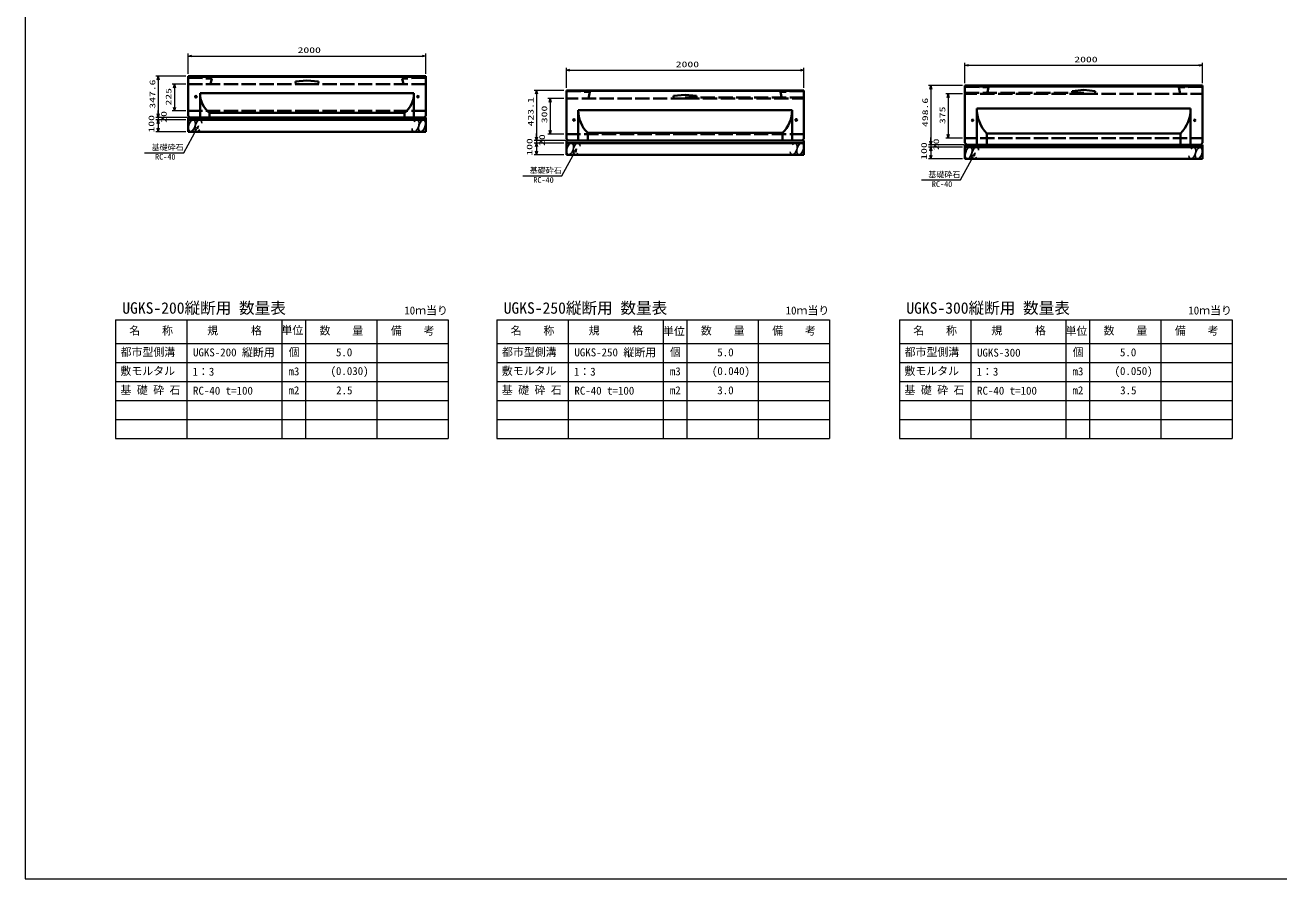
# Model space of a CAD drawing. Units: millimetres on the paper. Extents: x 15 to 1219, y 6 to 859.
# Drawn here: x 15 to 543, y 15 to 374 of the extents above; entities that cross this region are included whole.
import ezdxf
from ezdxf.enums import TextEntityAlignment as Align

# ---------------------------------------------------------------- set-up
doc = ezdxf.new("R2010")
doc.units = ezdxf.units.MM
doc.linetypes.add('DASHED', pattern=[7.5, 6, -1.5])
doc.linetypes.add('USER4', pattern=[6.773336, 0.846667, -0.846667, 0.846667, -0.846667, 0.846667, -0.846667, 0.846667, -0.846667])
for name, color, linetype, lineweight in [('D-BMK-HTXT', 7, 'Continuous', 13), ('D-STR-DIM（寸法）', 7, 'Continuous', 13), ('D-STR-HTXT(基礎砕石-旗)', 7, 'Continuous', 13), ('D-STR-STRF(グリ)', 7, 'Continuous', 25), ('D-STR（構造物）', 1, 'Continuous', 35)]:
    doc.layers.add(name, color=color, linetype=linetype, lineweight=lineweight)
doc.styles.add('ＭＳ ゴシック', font='')
doc.styles.get('ＭＳ ゴシック').set_extended_font_data('MS Gothic')

# ---------------------------------------------------------------- blocks, each defined once
blk = doc.blocks.new('_Open30')
at = {"color": 7, "linetype": 'Continuous', "lineweight": 13}
for p, q in [((-1, 0.2679), (0, 0)), ((0, 0), (-1, -0.2679)), ((0, 0), (-1, 0))]:
    blk.add_line(p, q, dxfattribs=at)

msp = doc.modelspace()

# ---------------------------------------------------------------- linework, layer by layer
at = {"layer": 'D-BMK-HTXT'}
for p, q in [((53.037, 250.31), (53.037, 200.31)), ((53.037, 250.31), (193.037, 250.31)), ((83.037, 250.31), (83.037, 200.31)), ((123.037, 250.31), (123.037, 200.31)), ((133.037, 250.31), (133.037, 200.31)), ((163.037, 250.31), (163.037, 200.31)), ((193.037, 250.31), (193.037, 200.31)), ((213.525, 250.31), (213.525, 200.31)), ((213.525, 250.31), (353.525, 250.31)), ((243.525, 250.31), (243.525, 200.31)), ((283.525, 250.31), (283.525, 200.31)), ((293.525, 250.31), (293.525, 200.31)), ((323.525, 250.31), (323.525, 200.31)), ((353.525, 250.31), (353.525, 200.31)), ((382.968, 250.31), (382.968, 200.31)), ((382.968, 250.31), (522.968, 250.31)), ((412.968, 250.31), (412.968, 200.31)), ((452.968, 250.31), (452.968, 200.31)), ((462.968, 250.31), (462.968, 200.31)), ((492.968, 250.31), (492.968, 200.31)), ((522.968, 250.31), (522.968, 200.31)), ((53.037, 240.31), (193.037, 240.31)), ((213.525, 240.31), (353.525, 240.31)), ((382.968, 240.31), (522.968, 240.31)), ((53.037, 232.31), (193.037, 232.31)), ((213.525, 232.31), (353.525, 232.31)), ((382.968, 232.31), (522.968, 232.31)), ((53.037, 224.31), (193.037, 224.31)), ((213.525, 224.31), (353.525, 224.31)), ((382.968, 224.31), (522.968, 224.31)), ((53.037, 216.31), (193.037, 216.31)), ((213.525, 216.31), (353.525, 216.31)), ((382.968, 216.31), (522.968, 216.31)), ((53.037, 208.31), (193.037, 208.31)), ((213.525, 208.31), (353.525, 208.31)), ((382.968, 208.31), (522.968, 208.31)), ((53.037, 200.31), (193.037, 200.31)), ((213.525, 200.31), (353.525, 200.31)), ((382.968, 200.31), (522.968, 200.31))]:
    msp.add_line(p, q, dxfattribs=at)
at = {"layer": 'D-STR-DIM（寸法）', "color": 2}
for p, q in [((15.01, 858.622), (15.01, 15.008)), ((15.01, 15.008), (1218.617, 15.008))]:
    msp.add_line(p, q, dxfattribs=at)
at = {"layer": 'D-STR-DIM（寸法）'}
for p, q in [((83.635, 353.796), (83.635, 362.279)), ((85.135, 361.279), (182.135, 361.279)), ((183.635, 353.796), (183.635, 362.279)), ((242.782, 347.83), (242.782, 356.313)), ((244.282, 355.313), (341.282, 355.313)), ((342.782, 347.83), (342.782, 356.313)), ((410.499, 349.878), (410.499, 358.36)), ((411.999, 357.36), (508.999, 357.36)), ((510.499, 349.878), (510.499, 358.36)), ((82.635, 352.796), (70.056, 352.796)), ((71.056, 351.296), (71.056, 336.921)), ((82.635, 349.391), (76.852, 349.391)), ((409.499, 348.878), (395.19, 348.878)), ((77.852, 347.891), (77.852, 339.671)), ((241.782, 346.83), (229.202, 346.83)), ((230.202, 345.33), (230.202, 327.175)), ((241.782, 343.425), (234.992, 343.425)), ((396.19, 347.378), (396.19, 325.448)), ((409.499, 345.369), (402.456, 345.369)), ((403.456, 343.869), (403.456, 328.198)), ((71.056, 336.921), (71.056, 338.421)), ((82.635, 338.171), (76.852, 338.171)), ((235.992, 341.925), (235.992, 329.925)), ((83.385, 335.421), (70.056, 335.421)), ((82.635, 335.421), (70.056, 335.421)), ((82.635, 334.421), (70.056, 334.421)), ((82.635, 334.421), (70.056, 334.421)), ((71.056, 335.421), (71.056, 334.421)), ((71.056, 332.921), (71.056, 331.421)), ((71.056, 332.921), (71.056, 330.921)), ((82.635, 329.421), (70.056, 329.421)), ((230.202, 327.175), (230.202, 328.675)), ((241.782, 328.425), (234.992, 328.425)), ((242.532, 325.675), (229.202, 325.675)), ((241.782, 325.675), (229.202, 325.675)), ((241.782, 324.675), (229.202, 324.675)), ((241.782, 324.675), (229.202, 324.675)), ((230.202, 325.675), (230.202, 324.675)), ((230.202, 323.175), (230.202, 321.675)), ((230.202, 323.175), (230.202, 321.175)), ((410.249, 323.948), (395.19, 323.948)), ((409.499, 323.948), (395.19, 323.948)), ((409.499, 322.948), (395.19, 322.948)), ((409.499, 322.948), (395.19, 322.948)), ((396.19, 325.448), (396.19, 326.948)), ((396.19, 323.948), (396.19, 322.948)), ((409.499, 326.698), (402.456, 326.698)), ((241.782, 319.675), (229.202, 319.675)), ((409.499, 317.948), (395.19, 317.948)), ((396.19, 321.448), (396.19, 319.948)), ((396.19, 321.448), (396.19, 319.448))]:
    msp.add_line(p, q, dxfattribs=at)
at = {"layer": 'D-STR-HTXT(基礎砕石-旗)'}
for points in [[(65.312, 320.608), (81.76, 320.608), (87.232, 330.628)], [(224.459, 310.863), (240.906, 310.863), (246.379, 320.882)], [(392.176, 309.135), (408.624, 309.135), (414.096, 319.155)]]:
    msp.add_lwpolyline(points, dxfattribs=at)
at = {"layer": 'D-STR-STRF(グリ)'}
for centre, major_axis in [((85.211, 331.945), (0.79, 2.421)), ((182.06, 331.898), (-0.79, -2.421)), ((244.357, 322.199), (0.79, 2.421)), ((341.206, 322.152), (-0.79, -2.421)), ((412.075, 320.471), (0.79, 2.421)), ((508.924, 320.424), (-0.79, -2.421))]:
    msp.add_ellipse(centre, major_axis=major_axis, ratio=0.5139, dxfattribs=at)
for centre, major_axis in [((87.951, 331.945), (0.79, 2.421)), ((179.319, 331.898), (-0.79, -2.421)), ((247.098, 322.199), (0.79, 2.421)), ((338.466, 322.152), (-0.79, -2.421)), ((414.815, 320.471), (0.79, 2.421)), ((506.183, 320.424), (-0.79, -2.421))]:
    msp.add_ellipse(centre, major_axis=major_axis, ratio=0.5139, start_param=5.3575563, end_param=10.3750652, dxfattribs=at)
at = {"layer": 'D-STR（構造物）'}
for p, q in [((83.635, 336.171), (83.635, 352.796)), ((83.635, 352.796), (133.635, 352.796)), ((83.635, 352.546), (133.635, 352.546)), ((183.635, 352.796), (133.635, 352.796)), ((183.635, 352.546), (133.635, 352.546)), ((183.635, 336.171), (183.635, 352.796)), ((410.499, 348.878), (410.499, 324.698)), ((460.499, 348.878), (410.499, 348.878)), ((410.499, 348.456), (460.499, 348.456)), ((460.499, 348.878), (510.499, 348.878)), ((510.499, 348.456), (460.499, 348.456)), ((510.499, 348.878), (510.499, 324.698)), ((88.635, 345.671), (133.635, 345.671)), ((88.635, 345.671), (88.635, 335.421)), ((178.635, 345.671), (133.635, 345.671)), ((178.635, 345.671), (178.635, 335.421)), ((242.782, 346.83), (292.782, 346.83)), ((242.782, 326.425), (242.782, 346.83)), ((292.782, 346.58), (242.782, 346.58)), ((342.782, 346.83), (292.782, 346.83)), ((292.782, 346.58), (342.782, 346.58)), ((342.782, 326.425), (342.782, 346.83)), ((292.782, 338.425), (247.782, 338.425)), ((247.782, 338.425), (247.782, 325.675)), ((292.782, 338.425), (337.782, 338.425)), ((337.782, 338.425), (337.782, 325.675)), ((415.499, 339.198), (460.499, 339.198)), ((415.499, 323.948), (415.499, 339.198)), ((505.499, 339.198), (460.499, 339.198)), ((505.499, 323.948), (505.499, 339.198)), ((83.635, 336.171), (84.385, 335.421)), ((183.635, 335.421), (83.635, 335.421)), ((83.635, 335.421), (83.635, 334.421)), ((83.635, 334.421), (183.635, 334.421)), ((83.635, 334.421), (83.635, 329.421)), ((83.635, 334.421), (183.635, 334.421)), ((133.635, 335.421), (84.385, 335.421)), ((92.635, 337.335), (92.635, 335.421)), ((92.635, 337.335), (133.635, 337.335)), ((174.635, 337.335), (133.635, 337.335)), ((133.635, 335.421), (182.885, 335.421)), ((174.635, 337.335), (174.635, 335.421)), ((183.635, 336.171), (182.885, 335.421)), ((183.635, 335.421), (183.635, 334.421)), ((183.635, 334.421), (183.635, 329.421)), ((83.635, 329.421), (183.635, 329.421)), ((251.782, 328.935), (292.782, 328.935)), ((251.782, 328.935), (251.782, 325.675)), ((333.782, 328.935), (292.782, 328.935)), ((333.782, 328.935), (333.782, 325.675)), ((419.749, 328.677), (460.499, 328.677)), ((419.749, 323.948), (419.749, 328.677)), ((501.249, 328.677), (460.499, 328.677)), ((501.249, 323.948), (501.249, 328.677)), ((243.532, 325.675), (242.782, 326.425)), ((342.782, 325.675), (242.782, 325.675)), ((242.782, 325.675), (242.782, 324.675)), ((242.782, 324.675), (342.782, 324.675)), ((242.782, 324.675), (242.782, 319.675)), ((242.782, 324.675), (342.782, 324.675)), ((292.782, 325.675), (243.532, 325.675)), ((292.782, 325.675), (342.032, 325.675)), ((342.032, 325.675), (342.782, 326.425)), ((342.782, 325.675), (342.782, 324.675)), ((342.782, 324.675), (342.782, 319.675)), ((410.499, 324.698), (411.249, 323.948)), ((510.499, 323.948), (410.499, 323.948)), ((410.499, 323.948), (410.499, 322.948)), ((410.499, 322.948), (510.499, 322.948)), ((410.499, 322.948), (410.499, 317.948)), ((410.499, 322.948), (510.499, 322.948)), ((411.249, 323.948), (460.499, 323.948)), ((509.749, 323.948), (460.499, 323.948)), ((510.499, 324.698), (509.749, 323.948)), ((510.499, 323.948), (510.499, 322.948)), ((510.499, 322.948), (510.499, 317.948)), ((242.782, 319.675), (342.782, 319.675)), ((410.499, 317.948), (510.499, 317.948))]:
    msp.add_line(p, q, dxfattribs=at)
at = {"layer": 'D-STR（構造物）', "linetype": 'USER4'}
for p, q in [((83.635, 352.046), (83.635, 352.124)), ((183.635, 352.046), (183.635, 352.124)), ((410.499, 348.377), (410.499, 348.456)), ((510.499, 348.377), (510.499, 348.456)), ((242.782, 346.434), (242.782, 346.512)), ((342.782, 346.434), (342.782, 346.512))]:
    msp.add_line(p, q, dxfattribs=at)
at = {"layer": 'D-STR（構造物）', "linetype": 'DASHED'}
for p, q in [((83.635, 352.046), (93.551, 351.798)), ((83.635, 349.391), (133.635, 349.391)), ((93.551, 351.798), (93.067, 349.391)), ((133.635, 350.978), (128.796, 350.494)), ((128.796, 350.494), (128.885, 349.391)), ((133.635, 350.978), (138.475, 350.494)), ((183.635, 349.391), (133.635, 349.391)), ((138.475, 350.494), (138.385, 349.391)), ((183.635, 352.046), (173.72, 351.798)), ((173.72, 351.798), (174.204, 349.391)), ((410.499, 348.377), (420.415, 348.129)), ((510.499, 348.377), (500.584, 348.13)), ((242.782, 346.434), (252.697, 346.186)), ((292.782, 343.425), (242.782, 343.425)), ((252.697, 346.186), (252.142, 343.425)), ((287.942, 344.528), (292.782, 345.012)), ((288.032, 343.425), (287.942, 344.528)), ((297.621, 344.528), (292.782, 345.012)), ((342.782, 343.83), (292.782, 343.83)), ((292.782, 343.425), (342.782, 343.425)), ((297.532, 343.425), (297.621, 344.528)), ((342.782, 346.434), (332.866, 346.186)), ((332.866, 346.186), (333.422, 343.425)), ((410.499, 345.828), (460.499, 345.828)), ((460.499, 345.369), (410.499, 345.369)), ((420.415, 348.129), (419.859, 345.369)), ((460.499, 347.033), (455.66, 346.549)), ((455.66, 346.549), (455.755, 345.369)), ((460.499, 347.033), (465.339, 346.549)), ((460.499, 345.369), (510.499, 345.369)), ((465.339, 346.549), (465.243, 345.369)), ((500.584, 348.13), (501.139, 345.369)), ((83.635, 338.171), (133.635, 338.171)), ((183.635, 338.171), (133.635, 338.171)), ((242.782, 328.425), (292.782, 328.425)), ((342.782, 328.425), (292.782, 328.425)), ((460.499, 326.698), (410.499, 326.698)), ((460.499, 326.698), (510.499, 326.698))]:
    msp.add_line(p, q, dxfattribs=at)
at = {"layer": 'D-STR（構造物）'}
for centre, radius in [((86.885, 344.171), 0.35), ((86.885, 344.171), 0.3), ((180.385, 344.171), 0.35), ((180.385, 344.171), 0.3), ((246.032, 334.425), 0.35), ((339.532, 334.425), 0.35), ((413.749, 334.198), 0.3), ((507.249, 334.198), 0.3)]:
    msp.add_circle(centre, radius, dxfattribs=at)
for centre, radius, start, end in [((98.82, 345.43), 10.188, 178.64604, 232.62006), ((168.45, 345.43), 10.188, 307.37994, 1.35396), ((260.928, 338.379), 13.147, 179.79559, 225.91437), ((324.635, 338.379), 13.147, 314.08563, 0.20441), ((430.371, 339.086), 14.872, 179.57082, 224.42268), ((490.628, 339.086), 14.872, 315.57743, 0.4293)]:
    msp.add_arc(centre, radius, start, end, dxfattribs=at)

# ---------------------------------------------------------------- block references
at = {"layer": 'D-STR-DIM（寸法）', "xscale": 1.5, "yscale": 1.5}
for p, rotation in [((83.635, 361.279), 180), ((242.782, 355.313), 180), ((410.499, 357.36), 180), ((71.056, 352.796), 90), ((77.852, 349.391), 90), ((396.19, 348.878), 90), ((230.202, 346.83), 90), ((235.992, 343.425), 90), ((403.456, 345.369), 90), ((77.852, 338.171), 270), ((71.056, 335.421), 270), ((71.056, 335.421), 270), ((71.056, 334.421), 90), ((71.056, 334.421), 90), ((71.056, 329.421), 270), ((230.202, 325.675), 270), ((230.202, 325.675), 270), ((235.992, 328.425), 270), ((403.456, 326.698), 270), ((230.202, 324.675), 90), ((230.202, 324.675), 90), ((396.19, 323.948), 270), ((396.19, 323.948), 270), ((396.19, 322.948), 90), ((396.19, 322.948), 90), ((230.202, 319.675), 270), ((396.19, 317.948), 270)]:
    msp.add_blockref('_Open30', p, dxfattribs=dict(at, rotation=rotation))
for p in [(183.635, 361.279), (342.782, 355.313), (510.499, 357.36)]:
    msp.add_blockref('_Open30', p, dxfattribs=at)
at = {"layer": 'D-STR-HTXT(基礎砕石-旗)', "xscale": 1.5, "yscale": 1.5, "rotation": 61.3581}
for p in [(87.951, 331.945), (247.098, 322.199), (414.815, 320.471)]:
    msp.add_blockref('_Open30', p, dxfattribs=at)

# ---------------------------------------------------------------- texts
at = {"layer": 'D-BMK-HTXT', "style": 'ＭＳ ゴシック'}
for s, height, p in [('UGKS-200縦断用 数量表', 4.811, (55.926, 251.401)), ('10ｍ当り', 3.367, (174.577, 251.506)), ('UGKS-250縦断用 数量表', 4.811, (216.415, 251.401)), ('10ｍ当り', 3.367, (335.065, 251.506)), ('UGKS-300縦断用 数量表', 4.811, (385.857, 251.401)), ('10ｍ当り', 3.367, (504.508, 251.506)), ('単位', 3.367, (122.901, 243.202)), ('名\u3000\u3000称', 3.367, (58.873, 243.028)), ('規\u3000\u3000\u3000格', 3.367, (91.677, 243.046)), ('数\u3000\u3000量', 3.367, (138.926, 243.046)), ('備\u3000\u3000考', 3.367, (168.944, 243.006)), ('名\u3000\u3000称', 3.367, (219.362, 243.028)), ('規\u3000\u3000\u3000格', 3.367, (252.166, 243.046)), ('単位', 3.367, (283.465, 242.768)), ('数\u3000\u3000量', 3.367, (299.415, 243.046)), ('備\u3000\u3000考', 3.367, (329.433, 243.006)), ('名\u3000\u3000称', 3.367, (388.804, 243.028)), ('規\u3000\u3000\u3000格', 3.367, (421.608, 243.046)), ('単位', 3.367, (452.873, 242.847)), ('数\u3000\u3000量', 3.367, (468.857, 243.046)), ('備\u3000\u3000考', 3.367, (498.875, 243.006)), ('都市型側溝', 3.367, (55.214, 234.011)), ('UGKS-200 縦断用', 3.367, (85.685, 233.877)), ('個', 3.367, (125.914, 233.993)), ('5.0', 3.367, (145.826, 233.912)), ('都市型側溝', 3.367, (215.702, 234.011)), ('UGKS-250 縦断用', 3.367, (246.174, 233.877)), ('個', 3.367, (286.402, 233.993)), ('5.0', 3.367, (306.315, 233.912)), ('都市型側溝', 3.367, (385.145, 234.011)), ('UGKS-300', 3.367, (415.616, 233.761)), ('個', 3.367, (455.845, 233.993)), ('5.0', 3.367, (475.757, 233.912)), ('敷モルタル', 3.367, (55.143, 226.055)), ('1：3', 3.367, (85.454, 225.761)), ('m3', 3.367, (125.861, 225.912)), ('(0.030)', 3.367, (143.547, 226.029)), ('敷モルタル', 3.367, (215.631, 226.055)), ('1：3', 3.367, (245.942, 225.761)), ('m3', 3.367, (286.349, 225.912)), ('(0.040)', 3.367, (304.036, 226.029)), ('敷モルタル', 3.367, (385.073, 226.055)), ('1：3', 3.367, (415.385, 225.761)), ('m3', 3.367, (455.792, 225.912)), ('(0.050)', 3.367, (473.478, 226.029)), ('基 礎 砕 石', 3.367, (55.143, 218.019)), ('RC-40 t=100', 3.367, (85.685, 217.761)), ('m2', 3.367, (125.852, 217.912)), ('2.5', 3.367, (145.917, 217.912)), ('基 礎 砕 石', 3.367, (215.631, 218.019)), ('RC-40 t=100', 3.367, (246.174, 217.761)), ('m2', 3.367, (286.341, 217.912)), ('3.0', 3.367, (306.315, 217.912)), ('基 礎 砕 石', 3.367, (385.073, 218.019)), ('RC-40 t=100', 3.367, (415.616, 217.761)), ('m2', 3.367, (455.783, 217.912)), ('3.5', 3.367, (475.847, 217.912))]:
    msp.add_text(s, height=height, dxfattribs=at).set_placement(p, align=Align.BOTTOM_LEFT)
at = {"layer": 'D-STR-DIM（寸法）', "style": 'ＭＳ ゴシック', "width": 1.5}
for p in [(129.677, 361.816), (288.823, 355.851), (456.541, 357.898)]:
    msp.add_text('2000', height=2.405, dxfattribs=at).set_placement(p, align=Align.BOTTOM_LEFT)
for s, p in [('347.6', (70.518, 339.109)), ('225', (77.314, 340.448)), ('423.1', (229.703, 331.67)), ('498.6', (395.699, 331.413)), ('20', (75.34, 333.205)), ('300', (235.455, 333.009)), ('375', (402.965, 332.654)), ('100', (70.081, 329.067)), ('20', (234.487, 323.46)), ('100', (229.227, 319.322)), ('100', (395.208, 317.626)), ('20', (400.374, 321.639))]:
    msp.add_text(s, height=2.405, rotation=90, dxfattribs=at).set_placement(p, align=Align.BOTTOM_LEFT)
at = {"layer": 'D-STR-HTXT(基礎砕石-旗)', "style": 'ＭＳ ゴシック'}
for s, p in [('基礎砕石', (68.246, 320.943)), ('RC-40', (69.734, 316.958)), ('基礎砕石', (227.392, 311.197)), ('基礎砕石', (395.11, 309.469)), ('RC-40', (228.88, 307.212)), ('RC-40', (396.598, 305.484))]:
    msp.add_text(s, height=2.405, dxfattribs=at).set_placement(p, align=Align.BOTTOM_LEFT)

doc.saveas('drawing.dxf')
